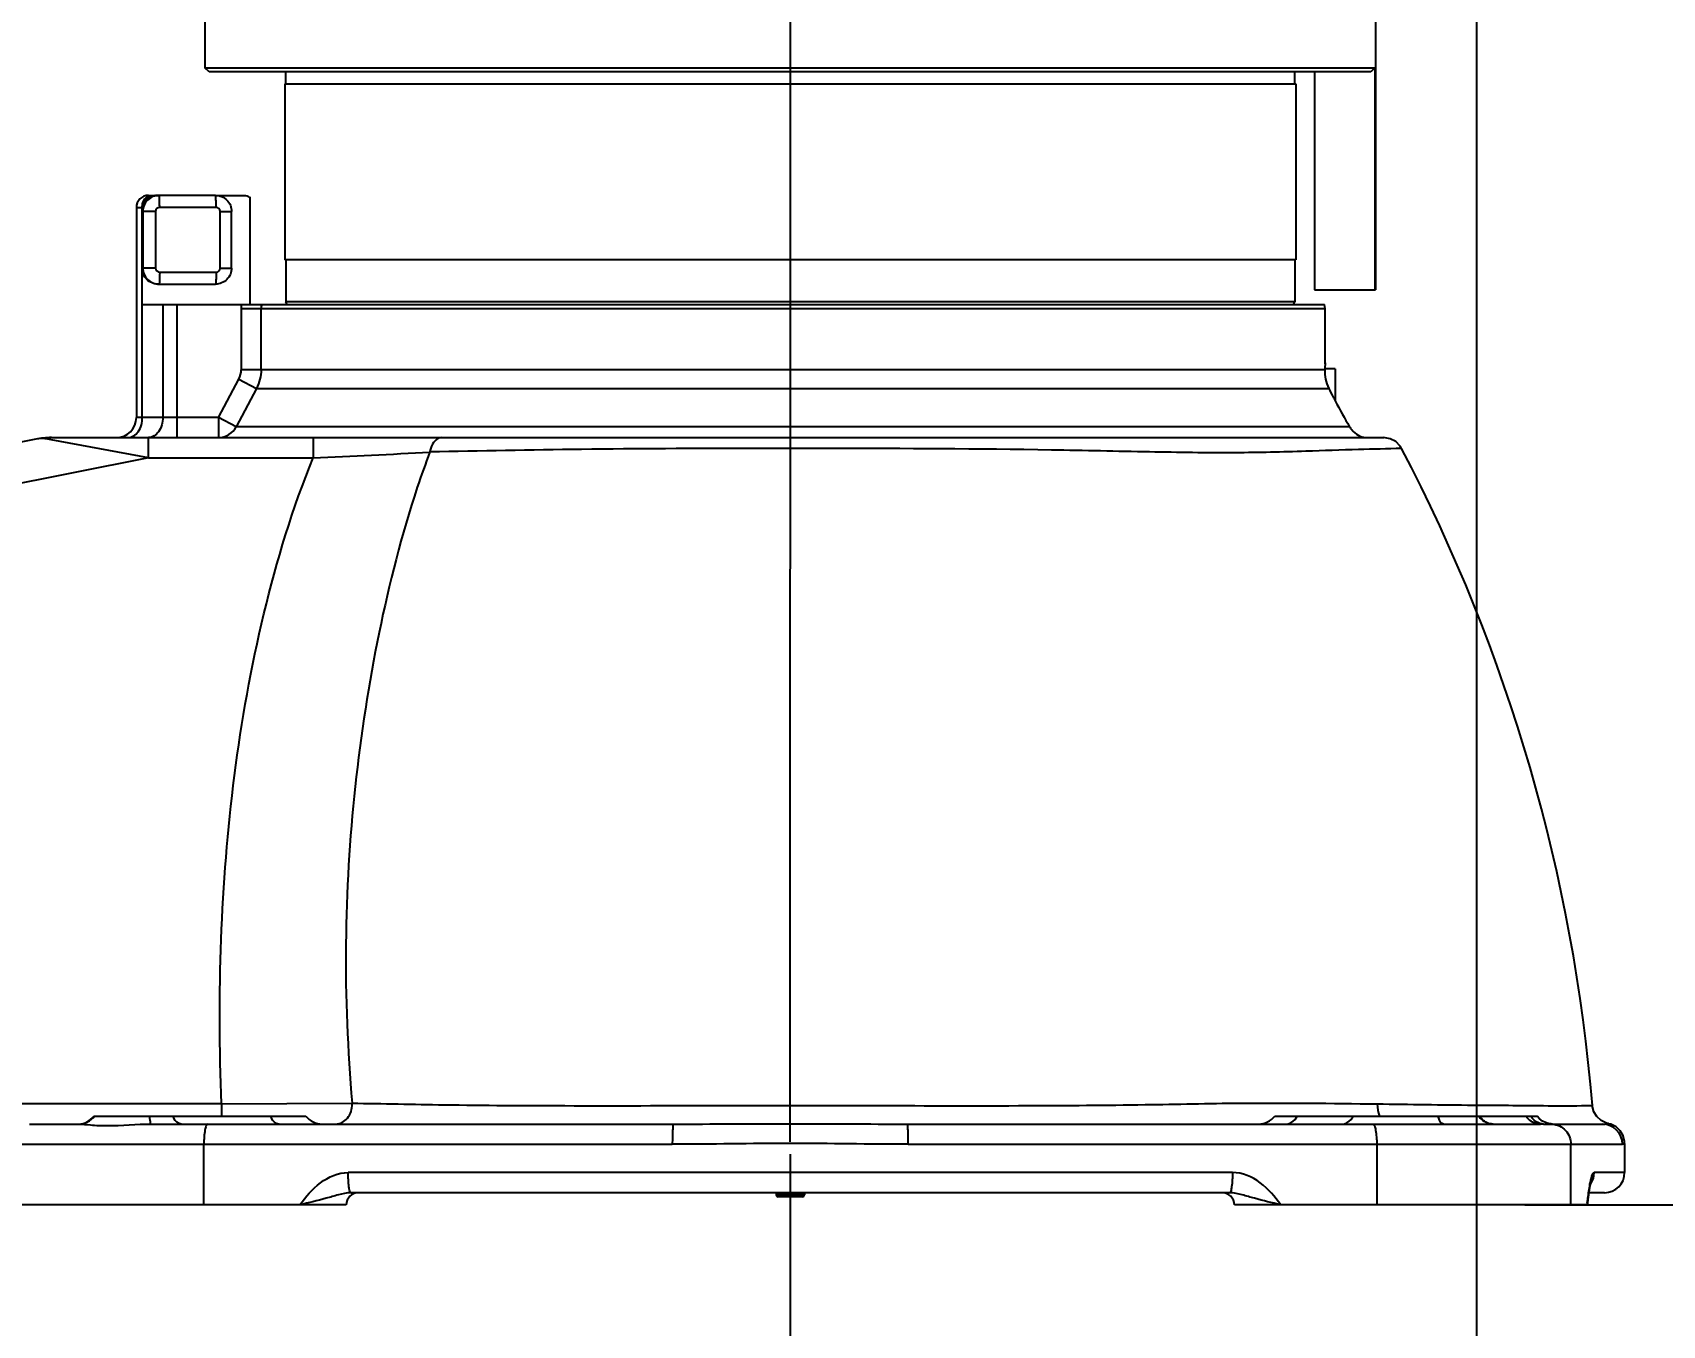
# Model space of a CAD drawing. Header units: millimetres. Extents: x 7426 to 8737, y 124 to 421.
# Drawn here: x 8488.37 to 8501.83, y 321.18 to 331.86 of the extents above; entities that cross this region are included whole.
import ezdxf

# ---------------------------------------------------------------- set-up
doc = ezdxf.new("R2010")
doc.units = ezdxf.units.MM
doc.linetypes.add('CENTER', pattern=[0.6, 0.375, -0.075, 0.075, -0.075])
for name, color, linetype in [('中心线', 7, 'Continuous'), ('外形图', 7, 'Continuous'), ('尺寸标注', 7, 'Continuous')]:
    doc.layers.add(name, color=color, linetype=linetype)
doc.styles.add('微软雅黑', font='msyh.ttc')
doc.dimstyles.new('尺寸标注_1_30比例', dxfattribs={"dimtxt": 2.1, "dimasz": 1.7, "dimexe": 0.5, "dimexo": 0.4, "dimgap": 0.5, "dimtad": 1, "dimdec": 1, "dimlfac": 30, "dimdsep": 46, "dimtxsty": '微软雅黑', "dimcen": 0.09, "dimadec": 0, "dimazin": 0, "dimtp": 0.01, "dimtm": 0.01, "dimtfac": 1, "dimtdec": 1, "dimtofl": 0, "dimtmove": 0, "dimatfit": 3, "dimfxl": 1, "dimtolj": 1, "dimarcsym": 0})

# ---------------------------------------------------------------- blocks, each defined once
blk = doc.blocks.new('*D1303')
at = {"layer": 'Defpoints', "color": 0}
for p in [(8435.756, 338.846), (8500.291, 338.846), (8489.782, 322.179)]:
    blk.add_point(p, dxfattribs=at)
at = {"layer": '尺寸标注', "color": 0, "linetype": 'Continuous', "lineweight": -2}
for p, q in [((8499.891, 338.846), (8435.256, 338.846)), ((8435.756, 323.879), (8435.756, 337.146)), ((8489.382, 322.179), (8435.256, 322.179))]:
    blk.add_line(p, q, dxfattribs=at)
at = {"layer": '尺寸标注', "color": 0}
for points in [[(8436.039, 337.146), (8435.473, 337.146), (8435.756, 338.846)], [(8435.473, 323.879), (8436.039, 323.879), (8435.756, 322.179)]]:
    blk.add_solid(points, dxfattribs=at)
at = {"layer": '尺寸标注', "color": 0, "insert": (8433.084, 330.512), "char_height": 2.1, "attachment_point": 2, "rotation": 90, "style": '微软雅黑'}
blk.add_mtext('\\A1;\\A1;500', dxfattribs=at)
blk = doc.blocks.new('*D1304')
at = {"layer": 'Defpoints', "color": 0}
for p in [(8500.291, 339.518), (8494.624, 322.998), (8500.291, 311.074)]:
    blk.add_point(p, dxfattribs=at)
at = {"layer": '外形图', "color": 0, "linetype": 'Continuous', "lineweight": -2}
for p, q in [((8500.291, 339.118), (8500.291, 310.574)), ((8494.624, 322.598), (8494.624, 310.574)), ((8496.324, 311.074), (8498.591, 311.074))]:
    blk.add_line(p, q, dxfattribs=at)
at = {"layer": '外形图', "color": 0}
for points in [[(8496.324, 311.358), (8496.324, 310.791), (8494.624, 311.074)], [(8498.591, 310.791), (8498.591, 311.358), (8500.291, 311.074)]]:
    blk.add_solid(points, dxfattribs=at)
at = {"layer": '外形图', "color": 0, "insert": (8497.458, 313.756), "char_height": 2.1, "attachment_point": 2, "style": '微软雅黑'}
blk.add_mtext('\\A1;\\A1;170', dxfattribs=at)
blk = doc.blocks.new('*D1307')
at = {"layer": 'Defpoints', "color": 0}
for p in [(8500.291, 392.612), (8561.041, 322.179), (8566.994, 322.179)]:
    blk.add_point(p, dxfattribs=at)
at = {"layer": '尺寸标注', "color": 0, "lineweight": -2}
for p, q in [((8500.691, 392.612), (8567.494, 392.612)), ((8566.994, 390.912), (8566.994, 323.879)), ((8561.441, 322.179), (8567.494, 322.179))]:
    blk.add_line(p, q, dxfattribs=at)
at = {"layer": '尺寸标注', "color": 0}
for points in [[(8567.278, 390.912), (8566.711, 390.912), (8566.994, 392.612)], [(8566.711, 323.879), (8567.278, 323.879), (8566.994, 322.179)]]:
    blk.add_solid(points, dxfattribs=at)
at = {"layer": '尺寸标注', "color": 0, "insert": (8565.404, 357.396), "char_height": 2.1, "attachment_point": 5, "rotation": 90, "style": '微软雅黑'}
blk.add_mtext('\\A1;\\A1;2113', dxfattribs=at)
blk = doc.blocks.new('*D1308')
at = {"layer": 'Defpoints', "color": 0}
for p in [(8500.291, 322.179), (8513.827, 287.766), (8566.994, 287.766)]:
    blk.add_point(p, dxfattribs=at)
at = {"layer": '尺寸标注', "color": 0, "lineweight": -2}
for p, q in [((8500.691, 322.179), (8567.494, 322.179)), ((8566.994, 320.479), (8566.994, 289.466)), ((8514.227, 287.766), (8567.494, 287.766))]:
    blk.add_line(p, q, dxfattribs=at)
at = {"layer": '尺寸标注', "color": 0}
for points in [[(8567.278, 320.479), (8566.711, 320.479), (8566.994, 322.179)], [(8566.711, 289.466), (8567.278, 289.466), (8566.994, 287.766)]]:
    blk.add_solid(points, dxfattribs=at)
at = {"layer": '尺寸标注', "color": 0, "insert": (8565.404, 304.972), "char_height": 2.1, "attachment_point": 5, "rotation": 90, "style": '微软雅黑'}
blk.add_mtext('\\A1;\\A1;1034', dxfattribs=at)
blk = doc.blocks.new('*D1309')
at = {"layer": 'Defpoints', "color": 0}
for p in [(8554.058, 338.846), (8494.624, 318.191), (8554.058, 277.805)]:
    blk.add_point(p, dxfattribs=at)
at = {"layer": '尺寸标注', "color": 0, "lineweight": -2}
for p, q in [((8554.058, 338.446), (8554.058, 277.305)), ((8494.624, 317.791), (8494.624, 277.305)), ((8496.324, 277.805), (8552.358, 277.805))]:
    blk.add_line(p, q, dxfattribs=at)
at = {"layer": '尺寸标注', "color": 0}
for points in [[(8496.324, 278.088), (8496.324, 277.521), (8494.624, 277.805)], [(8552.358, 277.521), (8552.358, 278.088), (8554.058, 277.805)]]:
    blk.add_solid(points, dxfattribs=at)
at = {"layer": '尺寸标注', "color": 0, "insert": (8524.341, 279.395), "char_height": 2.1, "attachment_point": 5, "style": '微软雅黑'}
blk.add_mtext('\\A1;\\A1;1783', dxfattribs=at)
blk = doc.blocks.new('*D1312')
at = {"layer": 'Defpoints', "color": 0}
for p in [(8446.95, 343.708), (8494.624, 305.454), (8446.95, 277.805)]:
    blk.add_point(p, dxfattribs=at)
at = {"layer": '尺寸标注', "color": 0, "lineweight": -2}
for p, q in [((8446.95, 343.308), (8446.95, 277.305)), ((8494.624, 305.054), (8494.624, 277.305)), ((8492.924, 277.805), (8448.65, 277.805))]:
    blk.add_line(p, q, dxfattribs=at)
at = {"layer": '尺寸标注', "color": 0}
for points in [[(8448.65, 278.088), (8448.65, 277.521), (8446.95, 277.805)], [(8492.924, 277.521), (8492.924, 278.088), (8494.624, 277.805)]]:
    blk.add_solid(points, dxfattribs=at)
at = {"layer": '尺寸标注', "color": 0, "insert": (8470.787, 279.395), "char_height": 2.1, "attachment_point": 5, "style": '微软雅黑'}
blk.add_mtext('\\A1;\\A1;1430', dxfattribs=at)

msp = doc.modelspace()

# ---------------------------------------------------------------- linework, layer by layer
at = {"layer": '中心线', "color": 7, "linetype": 'CENTER', "ltscale": 50}
msp.add_line((8494.6243, 322.6985), (8494.6263, 338.8518), dxfattribs=at)
at = {"layer": '外形图', "color": 0, "linetype": 'Continuous'}
for p, q in [((8489.791, 332.1456), (8489.791, 331.5656)), ((8499.4577, 332.1456), (8499.4577, 329.7322)), ((8489.8243, 331.5322), (8489.791, 331.5656)), ((8489.791, 331.5656), (8499.451, 331.5656)), ((8499.4177, 331.5322), (8489.8244, 331.5322)), ((8490.4577, 331.4322), (8490.4577, 331.5322)), ((8498.791, 331.4322), (8498.791, 331.5322)), ((8498.9517, 331.5322), (8498.9517, 329.7322)), ((8499.451, 331.5656), (8499.4177, 331.5322)), ((8499.451, 331.5656), (8499.451, 329.7322)), ((8490.4493, 331.4322), (8490.4493, 329.9789)), ((8490.4493, 331.4322), (8498.7993, 331.4322)), ((8498.7993, 331.4322), (8498.7993, 329.9789)), ((8489.2243, 330.4122), (8489.2243, 328.6789)), ((8489.2243, 330.4122), (8489.2715, 330.4122)), ((8489.2715, 329.6122), (8489.2715, 330.4122)), ((8489.3243, 330.5122), (8489.4059, 330.5122)), ((8489.8777, 330.5122), (8489.4047, 330.5122)), ((8489.8829, 330.4122), (8489.4169, 330.4122)), ((8489.8777, 330.5122), (8490.1138, 330.5122)), ((8490.1638, 329.6122), (8490.1638, 330.4988)), ((8489.3836, 330.3789), (8489.2715, 330.3789)), ((8489.2715, 330.3789), (8489.2715, 329.9122)), ((8489.2785, 330.3789), (8489.2785, 329.9122)), ((8489.3836, 330.3789), (8489.3836, 329.9122)), ((8489.9162, 330.3789), (8490.011, 330.3789)), ((8489.9162, 329.9122), (8489.9162, 330.3789)), ((8490.011, 329.9122), (8490.011, 330.3789)), ((8489.3836, 329.9122), (8489.2715, 329.9122)), ((8489.4169, 329.8789), (8489.8829, 329.8789)), ((8489.9162, 329.9122), (8490.011, 329.9122)), ((8498.7993, 329.9789), (8490.4493, 329.9789)), ((8490.4577, 329.9789), (8490.4577, 329.6322)), ((8498.791, 329.9789), (8498.791, 329.6322)), ((8489.4047, 329.7789), (8489.8777, 329.7789)), ((8498.9517, 329.7322), (8499.4577, 329.7322)), ((8489.2715, 329.6122), (8490.2606, 329.6122)), ((8489.2731, 328.6789), (8489.2731, 329.6122)), ((8489.4422, 329.6122), (8489.4422, 328.6789)), ((8489.56, 328.5122), (8489.56, 329.6122)), ((8490.2606, 329.6122), (8499.0353, 329.6122)), ((8490.4692, 329.6122), (8490.4577, 329.6322)), ((8498.791, 329.6322), (8490.4577, 329.6322)), ((8498.7794, 329.6122), (8498.791, 329.6322)), ((8499.041, 329.5789), (8499.0353, 329.6122)), ((8490.0897, 329.5789), (8490.2546, 329.5789)), ((8490.0897, 329.5789), (8490.0897, 329.0731)), ((8490.2546, 329.5789), (8499.041, 329.5789)), ((8490.2546, 329.0731), (8490.2546, 329.5789)), ((8499.041, 329.1289), (8499.041, 329.5789)), ((8490.2546, 329.0731), (8490.0897, 329.0731)), ((8499.0378, 329.0731), (8490.2546, 329.0731)), ((8499.0381, 329.079), (8499.0378, 329.0731)), ((8499.1243, 329.0789), (8499.0381, 329.0789)), ((8499.0408, 329.1266), (8499.0406, 329.1219)), ((8499.0406, 329.1219), (8499.0408, 329.1266)), ((8499.041, 329.1289), (8499.0408, 329.1266)), ((8499.1243, 329.0789), (8499.1243, 328.815)), ((8489.9035, 328.6789), (8490.0706, 328.996)), ((8490.0706, 328.996), (8490.2168, 328.9189)), ((8490.2168, 328.9189), (8490.0498, 328.6018)), ((8490.2168, 328.9189), (8499.0704, 328.9189)), ((8499.1117, 328.8388), (8499.1081, 328.8456)), ((8489.9035, 328.6789), (8489.2243, 328.6789)), ((8490.0498, 328.6018), (8489.9035, 328.6789)), ((8489.9035, 328.6789), (8489.9035, 328.5122)), ((8499.242, 328.6018), (8490.0498, 328.6018)), ((8488.3929, 328.4993), (8486.791, 328.1789)), ((8488.5201, 328.4944), (8488.4929, 328.4995)), ((8489.324, 328.3456), (8488.5201, 328.4944)), ((8488.5237, 328.5122), (8499.5242, 328.5122)), ((8489.324, 328.3456), (8489.324, 328.5122)), ((8490.6854, 328.5122), (8490.6854, 328.3456)), ((8489.324, 328.3456), (8486.791, 327.839)), ((8489.324, 328.3456), (8490.6854, 328.3456)), ((8489.9268, 323.0122), (8488.1925, 323.0122)), ((8489.9268, 323.0122), (8491.0064, 323.0176)), ((8489.9268, 323.0122), (8489.9268, 322.9122)), ((8488.8743, 322.9122), (8490.6243, 322.9122)), ((8498.6243, 322.9122), (8500.791, 322.9122)), ((8488.3421, 322.8456), (8488.7472, 322.8456)), ((8489.3479, 322.8456), (8489.812, 322.8456)), ((8489.812, 322.8456), (8493.6562, 322.8456)), ((8495.5923, 322.8456), (8499.4366, 322.8456)), ((8499.4366, 322.8456), (8500.0193, 322.8456)), ((8500.4216, 322.8456), (8500.8189, 322.8455)), ((8500.882, 322.8505), (8500.8597, 322.8581)), ((8500.8825, 322.8504), (8500.882, 322.8505)), ((8500.9154, 322.8453), (8500.8825, 322.8504)), ((8500.893, 322.8447), (8500.9077, 322.8449)), ((8500.9077, 322.8449), (8500.9154, 322.8453)), ((8500.9154, 322.8453), (8500.9174, 322.8456)), ((8500.9174, 322.8456), (8501.3295, 322.8456)), ((8501.3797, 322.8494), (8501.3648, 322.8533)), ((8488.0203, 322.6789), (8493.6501, 322.6789)), ((8489.7818, 322.1789), (8489.7818, 322.6789)), ((8495.5984, 322.6789), (8501.496, 322.6789)), ((8499.4669, 322.6789), (8499.4669, 322.1789)), ((8501.0704, 322.1789), (8501.0704, 322.6789)), ((8501.5138, 322.6856), (8501.5129, 322.703)), ((8501.5138, 322.6851), (8501.5138, 322.4456)), ((8498.2754, 322.4456), (8490.9732, 322.4456)), ((8501.5138, 322.4456), (8501.2627, 322.4456)), ((8498.2526, 322.2789), (8490.9961, 322.2789)), ((8494.5077, 322.2789), (8494.5077, 322.2622)), ((8494.741, 322.2622), (8494.5077, 322.2622)), ((8494.7243, 322.2456), (8494.5243, 322.2456)), ((8494.741, 322.2789), (8494.741, 322.2622)), ((8501.209, 322.1912), (8501.2129, 322.2227)), ((8501.2106, 322.204), (8501.213, 322.2233)), ((8501.2129, 322.2227), (8501.2155, 322.243)), ((8501.2154, 322.2422), (8501.2181, 322.2627)), ((8501.3471, 322.2789), (8501.2204, 322.2789)), ((8490.9577, 322.1789), (8488.0405, 322.1789)), ((8501.2082, 322.1789), (8498.291, 322.1789)), ((8501.2082, 322.1789), (8501.209, 322.1909))]:
    msp.add_line(p, q, dxfattribs=at)
for points in [[(8499.6716, 328.423), (8499.6599, 328.442), (8499.6236, 328.4792), (8499.5768, 328.5035), (8499.524, 328.5122)], [(8500.8597, 322.8581), (8500.8356, 322.8708), (8500.8118, 322.889), (8500.791, 322.9122)], [(8501.3648, 322.8533), (8501.3201, 322.8744), (8501.2844, 322.9071), (8501.2607, 322.9471), (8501.2487, 322.9886), (8501.2475, 322.9986)], [(8500.9174, 322.8456), (8500.9132, 322.8456), (8500.9035, 322.8464), (8500.888, 322.8491), (8500.8825, 322.8504)], [(8501.5129, 322.703), (8501.5013, 322.7488), (8501.4774, 322.7896), (8501.4427, 322.8221), (8501.4002, 322.8436), (8501.3804, 322.8489)], [(8501.218, 322.2617), (8501.2209, 322.2823), (8501.2239, 322.3017), (8501.2271, 322.3205), (8501.2305, 322.3384), (8501.234, 322.3541), (8501.2354, 322.3595)]]:
    msp.add_lwpolyline(points, dxfattribs=at)
at = {"layer": '外形图', "color": 0}
for radius, start, end in [(53.7667, 295, 170), (11.8395, 290.37695, 103.14596)]:
    msp.add_arc((8500.291, 338.8456), radius, start, end, dxfattribs=at)
at = {"layer": '外形图', "color": 0, "linetype": 'Continuous'}
for centre, radius, start, end in [((8489.3243, 330.4122), 0.1, 90, 180), ((8489.4049, 330.3789), 0.1334, 120.05367, 180.01436), ((8489.4048, 330.3789), 0.1334, 110.0365, 120.02372), ((8489.4049, 330.3782), 0.134, 90.07581, 109.95109), ((8489.4169, 330.3789), 0.0333, 90.03998, 180.0386), ((8489.8829, 330.3789), 0.0333, 359.9614, 89.96002), ((8489.4169, 329.9122), 0.0333, 179.9614, 269.96002), ((8489.8829, 329.9122), 0.0333, 270.03998, 0.0386), ((8490.3536, 329.5789), 0.2639, 172.74798, 179.99966), ((8499.3432, 329.0572), 0.3058, 177.00596, 206.89225), ((8503.4831, 328.844), 4.4513, 176.41956, 176.97251), ((8504.6948, 331.7664), 6.3041, 206.85273, 207.60169), ((8504.8974, 331.8724), 6.5328, 207.66902, 207.90722), ((8505.4189, 332.1534), 7.1252, 207.9413, 209.8981), ((8489.0577, 328.6789), 0.1667, 270, 0), ((8499.3957, 328.6903), 0.1773, 209.93679, 220.36149), ((8499.3947, 328.6893), 0.176, 220.32648, 224.13987), ((8499.392, 328.6789), 0.1667, 224.427, 270), ((8488.5237, 327.8456), 0.6667, 90, 101.30993), ((8488.22, 387.4858), 59.1917, 272.387041, 273.320439), ((8498.1953, 325.8909), 7.0089, 159.07943, 161.60906), ((8494.6236, 78.0747), 250.3483, 89.923389, 90.076228), ((8487.128, 321.8377), 14.1671, 4.69997, 27.69921), ((8490.8039, 323.0123), 0.2025, 359.97144, 1.50164), ((8488.741, 323.0122), 0.1667, 272.11356, 323.1301), ((8490.7577, 323.0122), 0.1667, 216.8699, 270), ((8498.491, 323.0122), 0.1667, 270, 323.1301), ((8500.45, 322.9996), 0.1647, 212.04064, 213.15341), ((8500.8134, 320.3668), 2.4788, 89.55214, 89.8733), ((8500.8177, 320.923), 1.9225, 89.23916, 89.54931), ((8501.3294, 322.6789), 0.1666, 359.98088, 89.98087), ((8501.3471, 322.4456), 0.1667, 270, 0), ((8491.0577, 322.1789), 0.1, 90, 180), ((8494.5243, 322.2622), 0.0167, 180, 270), ((8494.7243, 322.2622), 0.0167, 270, 0), ((8498.191, 322.1789), 0.1, 0, 90), ((8505.7972, 321.6532), 4.6228, 173.30637, 173.47034), ((8501.1739, 322.1985), 0.0362, 327.25724, 330.2996)]:
    msp.add_arc(centre, radius, start, end, dxfattribs=at)
msp.add_ellipse((8489.4059, 330.4122), major_axis=(0.1344, 0), ratio=0.7441647, start_param=1.7844686, end_param=2.9155077, dxfattribs=at)
for points in [[(8489.2715, 330.4122), (8489.2715, 330.4198), (8489.2727, 330.4274), (8489.2749, 330.4346)], [(8490.1138, 330.5122), (8490.1298, 330.5122), (8490.1503, 330.5092), (8490.1589, 330.4957)], [(8490.2606, 329.6122), (8490.2567, 329.6016), (8490.2546, 329.5902), (8490.2546, 329.5789)], [(8490.0706, 328.996), (8490.083, 329.0195), (8490.0897, 329.0467), (8490.0897, 329.0731)], [(8490.2546, 329.0731), (8490.2546, 329.0202), (8490.2413, 328.9659), (8490.2168, 328.9189)], [(8489.9035, 328.5122), (8489.9606, 328.5122), (8490.0235, 328.551), (8490.0498, 328.6018)], [(8488.4929, 328.4995), (8488.4601, 328.5055), (8488.4256, 328.5058), (8488.3929, 328.4993)], [(8488.5237, 328.5122), (8488.5126, 328.5122), (8488.5013, 328.5067), (8488.4929, 328.4995)], [(8499.4717, 323.0121), (8499.4717, 322.9782), (8499.4773, 322.9434), (8499.4896, 322.9118)], [(8488.7472, 322.8456), (8488.7964, 322.8456), (8488.8497, 322.8727), (8488.879, 322.9122)], [(8500.8031, 322.8548), (8500.7765, 322.866), (8500.7534, 322.8877), (8500.7382, 322.9122)], [(8500.8432, 322.8454), (8500.8295, 322.8461), (8500.8157, 322.8494), (8500.8031, 322.8548)], [(8501.235, 322.3532), (8501.2527, 322.38), (8501.2627, 322.4134), (8501.2627, 322.4456)]]:
    msp.add_open_spline(points, degree=3, dxfattribs=at)
for points, knots in [([(8489.2749, 330.4346), (8489.2767, 330.4452), (8489.2854, 330.4795), (8489.3186, 330.5122), (8489.3439, 330.5122)], [0, 0, 0, 0, 0.2979212, 1, 1, 1, 1]), ([(8489.4117, 330.5122), (8489.3944, 330.5122), (8489.3593, 330.5053), (8489.3151, 330.4756), (8489.2854, 330.4313), (8489.2785, 330.3962), (8489.2785, 330.3789)], [0, 0, 0, 0, 0.2498403, 0.499776, 0.749843, 1, 1, 1, 1]), ([(8489.4169, 330.4122), (8489.4169, 330.425), (8489.4167, 330.4435), (8489.4161, 330.4671), (8489.4155, 330.482), (8489.4147, 330.4943), (8489.4139, 330.5034), (8489.413, 330.509), (8489.4124, 330.5114), (8489.4119, 330.5122), (8489.4117, 330.5122)], [0, 0, 0, 0, 0.380853, 0.5529747, 0.7039172, 0.8279311, 0.920335, 0.9778033, 0.9929978, 1, 1, 1, 1]), ([(8489.8777, 330.5122), (8489.895, 330.5122), (8489.9301, 330.5053), (8489.9744, 330.4756), (8490.0041, 330.4313), (8490.011, 330.3962), (8490.011, 330.3789)], [0, 0, 0, 0, 0.2499877, 0.4999845, 0.7499904, 1, 1, 1, 1]), ([(8489.8829, 330.4122), (8489.8829, 330.425), (8489.8828, 330.4435), (8489.8821, 330.4671), (8489.8815, 330.482), (8489.8807, 330.4943), (8489.8799, 330.5034), (8489.8791, 330.509), (8489.8784, 330.5114), (8489.8779, 330.5122), (8489.8777, 330.5122)], [0, 0, 0, 0, 0.380853, 0.5529747, 0.7039172, 0.8279311, 0.920335, 0.9778033, 0.9929978, 1, 1, 1, 1]), ([(8489.4047, 329.7789), (8489.3874, 329.7789), (8489.3524, 329.7858), (8489.3081, 329.8155), (8489.2785, 329.8598), (8489.2715, 329.8949), (8489.2715, 329.9122)], [0, 0, 0, 0, 0.2498403, 0.499776, 0.749843, 1, 1, 1, 1]), ([(8489.2785, 329.9122), (8489.2785, 329.8949), (8489.2854, 329.8598), (8489.3151, 329.8155), (8489.3593, 329.7858), (8489.3944, 329.7789), (8489.4117, 329.7789)], [0, 0, 0, 0, 0.250157, 0.500224, 0.7501597, 1, 1, 1, 1]), ([(8489.4169, 329.8789), (8489.4169, 329.8661), (8489.4167, 329.8476), (8489.4161, 329.824), (8489.4155, 329.8091), (8489.4147, 329.7968), (8489.4139, 329.7877), (8489.413, 329.7821), (8489.4124, 329.7797), (8489.4119, 329.7789), (8489.4117, 329.7789)], [0, 0, 0, 0, 0.380853, 0.5529747, 0.7039172, 0.8279311, 0.920335, 0.9778033, 0.9929978, 1, 1, 1, 1]), ([(8490.011, 329.9122), (8490.011, 329.8949), (8490.0041, 329.8598), (8489.9744, 329.8155), (8489.9301, 329.7858), (8489.895, 329.7789), (8489.8777, 329.7789)], [0, 0, 0, 0, 0.2500097, 0.5000155, 0.7500122, 1, 1, 1, 1]), ([(8489.8829, 329.8789), (8489.8829, 329.8661), (8489.8828, 329.8476), (8489.8821, 329.824), (8489.8815, 329.8091), (8489.8807, 329.7968), (8489.8799, 329.7877), (8489.8791, 329.7821), (8489.8784, 329.7797), (8489.8779, 329.7789), (8489.8777, 329.7789)], [0, 0, 0, 0, 0.380853, 0.5529747, 0.7039172, 0.8279311, 0.920335, 0.9778033, 0.9929978, 1, 1, 1, 1]), ([(8489.1553, 328.5122), (8489.1875, 328.5122), (8489.2576, 328.5618), (8489.2731, 328.638), (8489.2731, 328.6789)], [0, 0, 0, 0, 0.4402394, 1, 1, 1, 1]), ([(8489.4422, 328.6789), (8489.4422, 328.638), (8489.4266, 328.5618), (8489.3565, 328.5122), (8489.3243, 328.5122)], [0, 0, 0, 0, 0.5597606, 1, 1, 1, 1]), ([(8499.2729, 328.5622), (8499.2724, 328.5624), (8499.2712, 328.5644), (8499.2695, 328.5656), (8499.2684, 328.5668)], [0, 0, 0, 0, 0.2524201, 1, 1, 1, 1]), ([(8499.2684, 328.5668), (8499.2695, 328.5656), (8499.2697, 328.5649), (8499.2735, 328.5621), (8499.2729, 328.5622)], [0, 0, 0, 0, 0.7475857, 1, 1, 1, 1]), ([(8491.7444, 328.5122), (8491.7338, 328.5122), (8491.6803, 328.4957), (8491.656, 328.4356), (8491.6484, 328.3936)], [0, 0, 0, 0, 0.1988508, 1, 1, 1, 1]), ([(8494.2905, 328.4228), (8493.8268, 328.4222), (8492.946, 328.4198), (8492.0654, 328.4017), (8491.6484, 328.3936)], [0, 0, 0, 0, 0.5264454, 1, 1, 1, 1]), ([(8499.6716, 328.423), (8499.5535, 328.4183), (8499.2901, 328.4151), (8498.8327, 328.3965), (8498.2573, 328.3826), (8497.5572, 328.3938), (8496.4441, 328.4186), (8495.5662, 328.422), (8494.9583, 328.4228)], [0, 0, 0, 0, 0.0751666, 0.1676249, 0.2913756, 0.4413704, 0.6131496, 1, 1, 1, 1]), ([(8489.9268, 323.0122), (8489.8923, 323.9162), (8489.9339, 325.2811), (8490.2506, 327.0622), (8490.5149, 327.9292), (8490.6854, 328.3456)], [0, 0, 0, 0, 0.5007036, 0.7509882, 1, 1, 1, 1]), ([(8491.5444, 328.1022), (8491.4136, 327.71), (8491.2064, 326.8917), (8491.0109, 325.6294), (8490.9323, 324.3284), (8490.9682, 323.4546), (8491.0064, 323.0176)], [0, 0, 0, 0, 0.2410893, 0.4909356, 0.7441748, 1, 1, 1, 1]), ([(8490.8716, 322.8456), (8490.9072, 322.8456), (8490.9844, 322.8896), (8491.0064, 322.9707), (8491.0065, 323.0122)], [0, 0, 0, 0, 0.4612225, 1, 1, 1, 1]), ([(8491.0064, 323.0176), (8491.2595, 323.0149), (8491.8444, 323.001), (8492.8495, 322.9964), (8494.0411, 322.9987), (8495.3159, 322.9985), (8496.4936, 322.9961), (8497.4931, 323.0028), (8498.455, 323.0251), (8499.0941, 323.0167), (8499.4717, 323.0121)], [0, 0, 0, 0, 0.0897006, 0.2073206, 0.3561851, 0.5119792, 0.6590771, 0.7735314, 0.8661819, 1, 1, 1, 1]), ([(8499.4717, 323.0121), (8499.7362, 323.009), (8500.1937, 323.0019), (8500.7556, 322.9997), (8501.083, 322.9945), (8501.2175, 322.9998), (8501.2475, 322.9986)], [0, 0, 0, 0, 0.4469039, 0.772908, 0.9492591, 1, 1, 1, 1]), ([(8489.3479, 322.8456), (8489.3415, 322.8456), (8489.3395, 322.8794), (8489.3354, 322.8958), (8489.3341, 322.9122)], [0, 0, 0, 0, 0.2797918, 1, 1, 1, 1]), ([(8489.5981, 322.8456), (8489.5908, 322.8456), (8489.556, 322.8534), (8489.5342, 322.8871), (8489.5236, 322.9122)], [0, 0, 0, 0, 0.2107278, 1, 1, 1, 1]), ([(8490.4043, 322.8456), (8490.397, 322.8456), (8490.3622, 322.8534), (8490.3404, 322.8871), (8490.3299, 322.9122)], [0, 0, 0, 0, 0.2107278, 1, 1, 1, 1]), ([(8498.7155, 322.8456), (8498.7441, 322.8456), (8498.7843, 322.869), (8498.806, 322.9023), (8498.8114, 322.9122)], [0, 0, 0, 0, 0.7177017, 1, 1, 1, 1]), ([(8499.1785, 322.8456), (8499.2072, 322.8456), (8499.2474, 322.869), (8499.2691, 322.9023), (8499.2745, 322.9122)], [0, 0, 0, 0, 0.7177017, 1, 1, 1, 1]), ([(8500.0193, 322.8456), (8500.0148, 322.8456), (8499.9878, 322.8578), (8499.9807, 322.8897), (8499.9751, 322.9122)], [0, 0, 0, 0, 0.1617073, 1, 1, 1, 1]), ([(8500.4216, 322.8456), (8500.39, 322.8456), (8500.3454, 322.866), (8500.3184, 322.8998), (8500.3121, 322.9095)], [0, 0, 0, 0, 0.7320672, 1, 1, 1, 1]), ([(8500.4275, 322.8456), (8500.3948, 322.8456), (8500.3489, 322.8669), (8500.3216, 322.9021), (8500.3152, 322.9122)], [0, 0, 0, 0, 0.7323458, 1, 1, 1, 1]), ([(8500.8115, 322.8456), (8500.7789, 322.8456), (8500.733, 322.8669), (8500.7056, 322.9021), (8500.6993, 322.9122)], [0, 0, 0, 0, 0.7323457, 1, 1, 1, 1]), ([(8488.7472, 322.8456), (8488.7799, 322.8456), (8488.8586, 322.8359), (8489.0591, 322.8278), (8489.2266, 322.8456), (8489.3479, 322.8456)], [0, 0, 0, 0, 0.1632353, 0.3945365, 1, 1, 1, 1]), ([(8489.812, 322.8456), (8489.8063, 322.8456), (8489.7959, 322.8247), (8489.7854, 322.7732), (8489.7818, 322.7183), (8489.7818, 322.6789)], [0, 0, 0, 0, 0.0994246, 0.3161024, 1, 1, 1, 1]), ([(8493.6562, 322.8456), (8493.6522, 322.8456), (8493.6568, 322.8198), (8493.6493, 322.7936), (8493.6512, 322.7374), (8493.6501, 322.6993), (8493.6501, 322.6789)], [0, 0, 0, 0, 0.0713646, 0.2940059, 0.632531, 1, 1, 1, 1]), ([(8493.6562, 322.8456), (8493.9789, 322.8456), (8494.6243, 322.8522), (8495.2698, 322.8456), (8495.5924, 322.8456)], [0, 0, 0, 0, 0.5000491, 1, 1, 1, 1]), ([(8495.5984, 322.6789), (8495.5984, 322.6993), (8495.5974, 322.7374), (8495.5992, 322.7936), (8495.5918, 322.8198), (8495.5963, 322.8456), (8495.5923, 322.8456)], [0, 0, 0, 0, 0.3674691, 0.7059944, 0.9286356, 1, 1, 1, 1]), ([(8499.4366, 322.8456), (8499.4423, 322.8456), (8499.4528, 322.8247), (8499.4632, 322.7732), (8499.4669, 322.7183), (8499.4669, 322.6789)], [0, 0, 0, 0, 0.0994246, 0.3161024, 1, 1, 1, 1]), ([(8500.0193, 322.8456), (8500.0572, 322.8456), (8500.1913, 322.8449), (8500.3254, 322.8456), (8500.4216, 322.8456)], [0, 0, 0, 0, 0.2827281, 1, 1, 1, 1]), ([(8500.8432, 322.8454), (8500.8482, 322.8453), (8500.8648, 322.845), (8500.8814, 322.8447), (8500.893, 322.8447)], [0, 0, 0, 0, 0.2988181, 1, 1, 1, 1]), ([(8500.9154, 322.8453), (8500.9559, 322.8431), (8501.0385, 322.8048), (8501.0704, 322.7199), (8501.0704, 322.6789)], [0, 0, 0, 0, 0.4971244, 1, 1, 1, 1]), ([(8501.3295, 322.8456), (8501.3371, 322.8456), (8501.3466, 322.8449), (8501.3896, 322.8505), (8501.3804, 322.8489)], [0, 0, 0, 0, 0.4469862, 1, 1, 1, 1]), ([(8495.5984, 322.6789), (8495.2737, 322.6789), (8494.6243, 322.6923), (8493.9749, 322.6789), (8493.6501, 322.6789)], [0, 0, 0, 0, 0.4999514, 1, 1, 1, 1]), ([(8501.5138, 322.6856), (8501.5138, 322.6873), (8501.5051, 322.6776), (8501.5006, 322.6789), (8501.496, 322.6789)], [0, 0, 0, 0, 0.2734941, 1, 1, 1, 1]), ([(8490.5737, 322.1789), (8490.6233, 322.2454), (8490.7276, 322.3743), (8490.8917, 322.4456), (8490.9732, 322.4456)], [0, 0, 0, 0, 0.5042861, 1, 1, 1, 1]), ([(8490.9961, 322.2789), (8490.9913, 322.2789), (8490.9841, 322.3012), (8490.9787, 322.332), (8490.9741, 322.3864), (8490.9732, 322.4251), (8490.9732, 322.4456)], [0, 0, 0, 0, 0.0845256, 0.3069888, 0.6398807, 1, 1, 1, 1]), ([(8498.2754, 322.4456), (8498.2754, 322.4251), (8498.2745, 322.3864), (8498.27, 322.332), (8498.2645, 322.3012), (8498.2574, 322.2789), (8498.2526, 322.2789)], [0, 0, 0, 0, 0.3601193, 0.6930112, 0.9154744, 1, 1, 1, 1]), ([(8498.675, 322.1789), (8498.6252, 322.2453), (8498.5211, 322.3738), (8498.357, 322.4467), (8498.2754, 322.4456)], [0, 0, 0, 0, 0.5043121, 1, 1, 1, 1]), ([(8501.2059, 322.192), (8501.2075, 322.2059), (8501.214, 322.2582), (8501.2209, 322.3104), (8501.2277, 322.3485)], [0, 0, 0, 0, 0.2658708, 1, 1, 1, 1]), ([(8501.2277, 322.3485), (8501.2319, 322.3722), (8501.2387, 322.3994), (8501.2518, 322.4456), (8501.2627, 322.4456)], [0, 0, 0, 0, 0.688716, 1, 1, 1, 1]), ([(8490.9961, 322.2789), (8490.961, 322.2789), (8490.8918, 322.2622), (8490.7535, 322.2212), (8490.6465, 322.1956), (8490.5737, 322.1789)], [0, 0, 0, 0, 0.2420644, 0.4843765, 1, 1, 1, 1]), ([(8498.675, 322.1789), (8498.6022, 322.1956), (8498.4952, 322.2212), (8498.3569, 322.2622), (8498.2876, 322.2789), (8498.2526, 322.2789)], [0, 0, 0, 0, 0.5156261, 0.7579394, 1, 1, 1, 1]), ([(8501.209, 322.1909), (8501.2087, 322.1892), (8501.2079, 322.1856), (8501.2063, 322.1822), (8501.2054, 322.1805)], [0, 0, 0, 0, 0.4821769, 1, 1, 1, 1])]:
    msp.add_open_spline(points, degree=3, knots=knots, dxfattribs=at)

# ---------------------------------------------------------------- dimensions: what is measured, and where the dimension line sits
dim = msp.add_linear_dim(base=(8500.291, 311.0744), p1=(8494.6243, 322.9985), p2=(8500.291, 339.5177), text='\\A1;170', dimstyle='尺寸标注_1_30比例', dxfattribs=at)
dim.commit()
dim.dimension.update_dxf_attribs({"geometry": '*D1304', "text_midpoint": (8497.4577, 311.0744), "dimtype": 160})
at = {"layer": '尺寸标注'}
dim = msp.add_linear_dim(base=(8566.9943, 322.1789), p1=(8500.291, 392.6122), p2=(8561.0415, 322.1789), angle=90, text='\\A1;2113', dimstyle='尺寸标注_1_30比例', dxfattribs=at)
dim.commit()
dim.dimension.update_dxf_attribs({"geometry": '*D1307', "text_midpoint": (8566.9943, 357.3956), "dimtype": 160})
for base, p1, p2, text, picture, middle in [((8446.9497, 277.8046), (8494.6243, 305.4536), (8446.9497, 343.7077), '\\A1;1430', '*D1312', (8470.787, 279.3953)), ((8554.0577, 277.8046), (8494.6243, 318.1913), (8554.0577, 338.8456), '\\A1;1783', '*D1309', (8524.341, 279.3953))]:
    dim = msp.add_linear_dim(base=base, p1=p1, p2=p2, text=text, dimstyle='尺寸标注_1_30比例', dxfattribs=at)
    dim.commit()
    dim.dimension.update_dxf_attribs({"geometry": picture, "text_midpoint": middle})
at = {"layer": '尺寸标注', "color": 0, "linetype": 'Continuous'}
dim = msp.add_linear_dim(base=(8435.7561, 338.8456), p1=(8489.7818, 322.1789), p2=(8500.291, 338.8456), angle=90, text='\\A1;500', dimstyle='尺寸标注_1_30比例', dxfattribs=at)
dim.commit()
dim.dimension.update_dxf_attribs({"geometry": '*D1303', "text_midpoint": (8435.7561, 330.5122), "dimtype": 160})
at = {"layer": '尺寸标注'}
dim = msp.add_linear_dim(base=(8566.9943, 287.7656), p1=(8500.291, 322.1789), p2=(8513.8275, 287.7656), angle=90, text='\\A1;1034', dimstyle='尺寸标注_1_30比例', dxfattribs=at)
dim.commit()
dim.dimension.update_dxf_attribs({"geometry": '*D1308', "text_midpoint": (8565.4036, 304.9723)})

doc.saveas('drawing.dxf')
